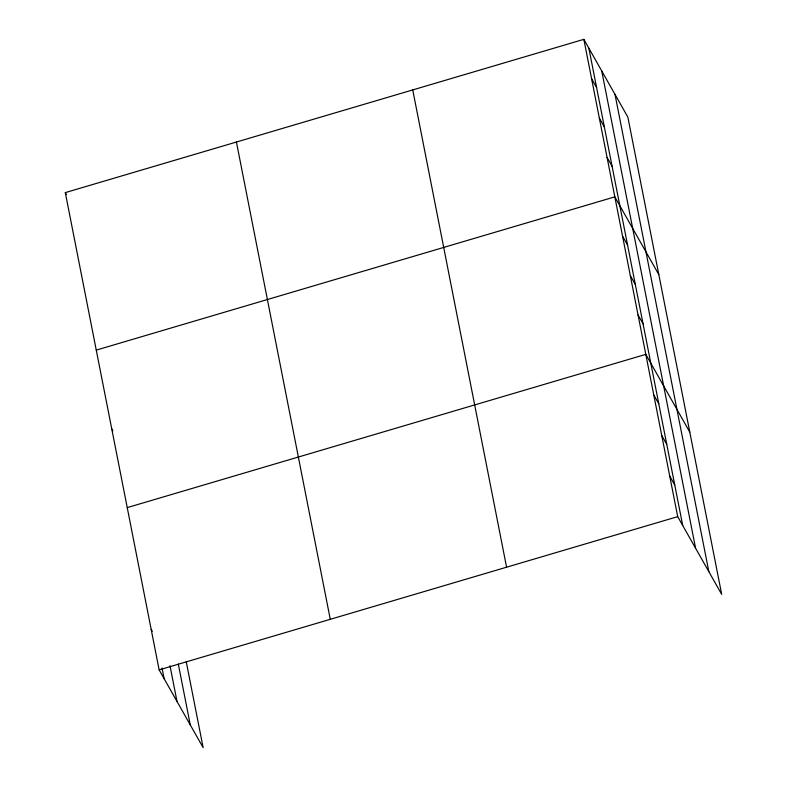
<?xml version="1.0" encoding="UTF-8"?>
<svg xmlns="http://www.w3.org/2000/svg" width="787" height="787" viewBox="0 0 787 787"><rect width="100%" height="100%" fill="white"/><g stroke="black" fill="none" stroke-linecap="round" stroke-linejoin="round"><path stroke-width="1.18" d="M186.244 661.739L203.144 747.65L159.141 669.885L65.301 192.608L583.856 39.35L627.859 117.115L721.699 594.392L677.705 516.636L583.856 39.35M96.27 350.107L614.824 196.858L658.827 274.614M127.238 507.615L645.802 354.357L689.796 432.122M159.141 669.885L677.705 516.636M591.598 78.73L596.605 87.573M599.34 118.099L604.347 126.953M607.082 157.479L612.089 166.323M622.576 236.228L627.573 245.072M630.318 275.607L635.316 284.451M638.06 314.977L643.058 323.831M653.781 394.926L658.778 403.77M661.749 435.496L666.756 444.34M669.727 476.066L674.734 484.91M65.301 192.608L66.413 194.566M111.754 428.856L112.866 430.823M151.173 629.315L152.285 631.282M614.991 94.371L708.841 571.657M601.73 70.938L695.58 548.224M588.863 48.194L682.713 525.48M412.732 89.925L506.582 567.211M236.425 142.034L330.274 619.31M178.305 664.051L190.277 724.906M169.982 665.684L177.016 701.473M162.043 667.996L164.149 678.738"/></g></svg>
